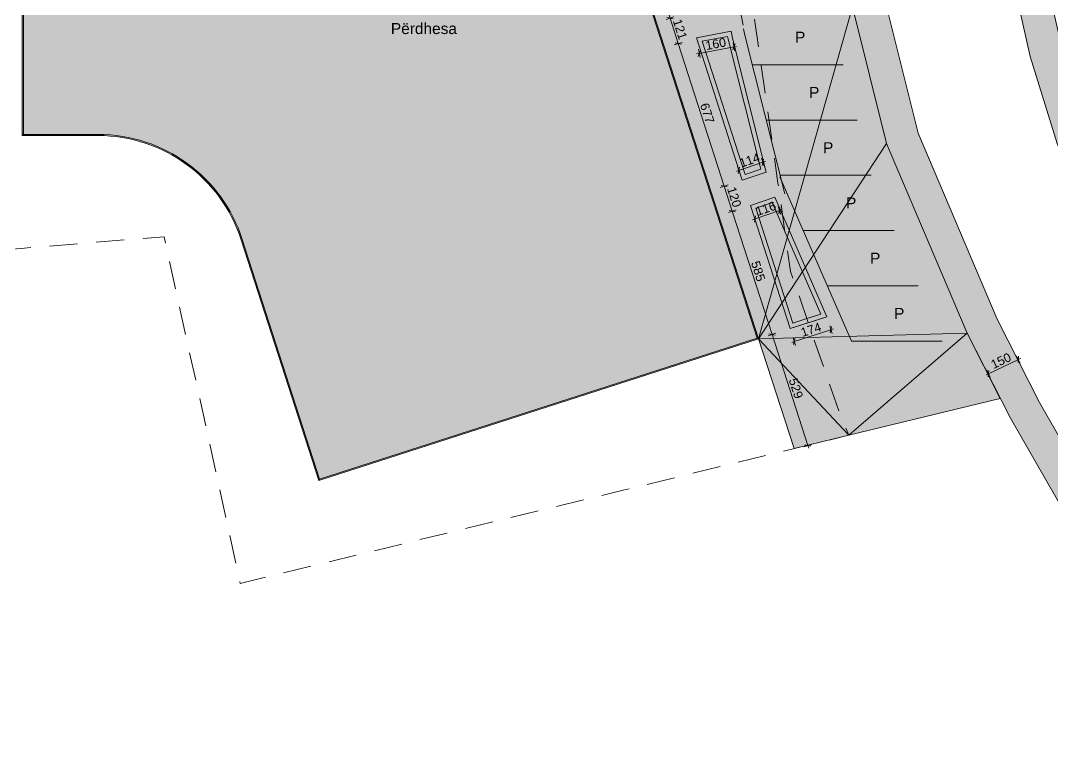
# Model space of a CAD drawing. Header units: millimetres. Extents: x -77118 to 73245, y -121155 to 61174.
# Drawn here: x -24549 to 22123, y -45973 to -13002 of the extents above; entities that cross this region are included whole.
import ezdxf

# ---------------------------------------------------------------- set-up
doc = ezdxf.new("R2010")
doc.units = ezdxf.units.MM
doc.header["$MEASUREMENT"] = 0
doc.linetypes.add('ACAD_ISO03W100', pattern=[30000, 12000, -18000])
doc.linetypes.add('Long Dashed', pattern=[2116.666603, 1269.999981, -846.666622])
for name, color, linetype, lineweight, true_color in [('A - Fill Ndertesat_Pen_No__104', 7, 'Continuous', 13, 0x96e196), ('A - Kati 1 polyline_Pen_No__106', 171, 'Continuous', 13, 0xaaaaff), ('A - Parcelat_Pen_No__102', 7, 'Continuous', 13, 0xcccccc), ('Drawing & Figure_Pen_No__106', 171, 'Continuous', 13, 0xaaaaff), ('New_Dimensioning - General_Pen_No__145', 7, 'Continuous', 20, 0x0077b0), ('New_Dimensioning - General_Pen_No__166', 7, 'Continuous', 13, 0x97cbff), ('New_Site & Landscape - Terrain_Pen_No__102', 7, 'Continuous', 13, 0xcccccc), ('New_Site & Landscape - Terrain_Pen_No__82', 7, 'Continuous', 20, 0xaaaaaa), ('New_Structural - Bearing_Pen_No__103', 7, 'Continuous', 13, 0xffcc99), ('New_Structural - Bearing_Pen_No__159', 7, 'Continuous', 0, 0x97c9ff), ('New_Structural - Bearing_Pen_No__160', 7, 'Continuous', 20, 0xb4a35c)]:
    doc.layers.add(name, color=color, linetype=linetype, lineweight=lineweight, true_color=true_color)
for name, color, linetype, lineweight in [('A - Kati 1 polyline_Pen_No__101', 252, 'Continuous', 13), ('A - Kati 1 polyline_Pen_No__75', 6, 'Continuous', 20), ('New_Drawing & Figure_Pen_No__2', 8, 'Continuous', 15), ('New_Structural - Bearing_Pen_No__101', 252, 'Continuous', 13)]:
    doc.layers.add(name, color=color, linetype=linetype, lineweight=lineweight)
for name, color, linetype in [('New_Dimensioning - General', 7, 'Continuous'), ('New_Site & Landscape - Terrain', 7, 'Continuous'), ('New_Structural - Bearing', 7, 'Continuous')]:
    doc.layers.add(name, color=color, linetype=linetype)
doc.styles.add('GENERATED_STYLE_1', font='arial.ttf')
doc.dimstyles.new('GENERATED_STYLE__1', dxfattribs={"dimtxt": 400, "dimasz": 190, "dimexe": 0.18, "dimexo": 100000, "dimgap": 0, "dimtad": 1, "dimdec": 0, "dimlfac": 0.1, "dimzin": 0, "dimdsep": 46, "dimtxsty": 'GENERATED_STYLE_1', "dimblk": 'ARROWHEAD_2', "dimblk1": 'ARROWHEAD_2', "dimblk2": 'ARROWHEAD_2', "dimcen": 0.09, "dimclrd": 256, "dimclre": 256, "dimclrt": 256, "dimadec": 0, "dimazin": 0, "dimtfac": 1, "dimtdec": 4, "dimtmove": 0, "dimatfit": 3, "dimfxl": 0, "dimtolj": 1, "dimtzin": 0, "dimarcsym": 0})

# ---------------------------------------------------------------- blocks, each defined once
blk = doc.blocks.new('Mesh_1', base_point=(22749, -15074))
at = {"layer": 'New_Site & Landscape - Terrain_Pen_No__102', "linetype": 'Continuous', "lineweight": 0, "true_color": 0x333333}
blk.add_hatch(color=250, dxfattribs=at).paths.add_polyline_path([(22749, -15074), (19871, -2463), (15923, 19365), (14358, 28018), (13265, 48316), (11813, 48233), (12973, 27769), (14517, 19184), (18456, -2732), (21113, -14620), (22336, -18556), (22905, -19953), (27203, -28538), (32142, -36932), (33470, -36292), (28523, -27858), (24355, -19437), (23305, -16958)])
at = {"layer": 'New_Site & Landscape - Terrain_Pen_No__82', "color": 253, "linetype": 'Continuous', "lineweight": 20, "true_color": 0xaaaaaa, "flags": 128}
blk.add_lwpolyline([(22749, -15074), (19871, -2463), (15923, 19365), (14358, 28018), (13265, 48316), (11813, 48233), (12973, 27769), (14517, 19184), (18456, -2732), (21113, -14620), (22336, -18556), (22905, -19953), (27203, -28538), (32142, -36932), (33470, -36292), (28523, -27858), (24355, -19437), (23305, -16958)], close=True, dxfattribs=at)
blk = doc.blocks.new('Mesh_5', base_point=(-66524, 1600))
at = {"layer": 'New_Site & Landscape - Terrain_Pen_No__82', "linetype": 'Continuous', "lineweight": 0, "true_color": 0x2a2a2a}
blk.add_hatch(color=250, dxfattribs=at).paths.add_polyline_path([(-66524, 1600), (-66524, 0), (-29900, 0, 0.200686), (-27696, 930, 0.003388), (-27667, 960, 0.003002), (-27641, 987, 0.003546), (-27612, 1020, 0.004064), (-27578, 1057, 0.004548), (-27541, 1100, 0.004989), (-27502, 1148, 0.00538), (-27461, 1200, 0.005717), (-27418, 1256, 0.005995), (-27374, 1317, 0.00621), (-27331, 1380, 0.00636), (-27288, 1446, 0.006444), (-27246, 1515, 0.003727), (-27223, 1554, 0.004559), (-27195, 1604), (-26921, 2101, -0.273276), (-26416, 2500), (-8419, 2500), (3273, 2500), (6537, 2501, -0.360659), (10959, -1166), (10961, -1165), (13076, -12371), (14625, -18566), (14791, -18958), (18272, -27148), (20222, -30993), (25560, -40296), (25725, -40192), (26832, -39497), (21542, -30280), (19633, -26515), (16051, -18087), (14542, -12050), (12434, -888, 0.360659), (6537, 4001), (3273, 4000), (-8419, 4000), (-26416, 3999, 0.273276), (-28322, 2873), (-28596, 2376, -0.273283), (-29910, 1600)])
at = {"layer": 'New_Site & Landscape - Terrain_Pen_No__82', "color": 253, "linetype": 'Continuous', "lineweight": 20, "true_color": 0xaaaaaa, "flags": 128}
for points in [[(-26416, 2500), (-8419, 2500), (3273, 2500), (6537, 2501, -0.360659), (10959, -1166), (10961, -1165), (13076, -12371), (14625, -18566), (14791, -18958), (18272, -27148), (20222, -30993), (25560, -40296)], [(26832, -39497), (21542, -30280), (19633, -26515), (16051, -18087), (14542, -12050), (12434, -888, 0.360659), (6537, 4001), (3273, 4000), (-8419, 4000), (-26416, 3999, 0.273276)]]:
    blk.add_lwpolyline(points, format="xyb", dxfattribs=at)
blk = doc.blocks.new('Mesh_9', base_point=(-726, 2250))
at = {"layer": 'New_Site & Landscape - Terrain_Pen_No__82', "linetype": 'Continuous', "lineweight": 0, "true_color": 0x2a2a2a}
blk.add_hatch(color=250, dxfattribs=at).paths.add_polyline_path([(-726, 2250), (-300, 931), (0, 0), (8832, -27395), (10435, -32367), (12915, -31763), (19767, -30096), (18272, -27148), (14791, -18958), (14625, -18566), (13076, -12371), (10959, -1166, 0.360659), (6537, 2501), (6556, 2253)])
at = {"layer": 'New_Site & Landscape - Terrain_Pen_No__102', "color": 254, "linetype": 'Continuous', "lineweight": 13, "true_color": 0xcccccc}
for p, q in [((6708, 2499), (6556, 2253)), ((6921, 2486), (6556, 2253)), ((7132, 2462), (6556, 2253)), ((7342, 2429), (6556, 2253)), ((7550, 2386), (6556, 2253)), ((7756, 2334), (6556, 2253)), ((0, 0), (6556, 2253)), ((7960, 2271), (6556, 2253)), ((10891, -854), (6556, 2253)), ((10832, -650), (6556, 2253)), ((10763, -449), (6556, 2253)), ((10685, -251), (6556, 2253)), ((10598, -57), (6556, 2253)), ((10502, 133), (6556, 2253)), ((10397, 317), (6556, 2253)), ((10283, 497), (6556, 2253)), ((10161, 671), (6556, 2253)), ((10031, 839), (6556, 2253)), ((9893, 1001), (6556, 2253)), ((9747, 1156), (6556, 2253)), ((9595, 1304), (6556, 2253)), ((9269, 1578), (6556, 2253)), ((9097, 1703), (6556, 2253)), ((8920, 1820), (6556, 2253)), ((8737, 1928), (6556, 2253)), ((8549, 2028), (6556, 2253)), ((8356, 2118), (6556, 2253)), ((8160, 2199), (6556, 2253)), ((9435, 1445), (6556, 2253)), ((10959, -1166), (6556, 2253)), ((0, 0), (13076, -12371)), ((0, 0), (10959, -1166)), ((10959, -1166), (10891, -854)), ((8832, -27395), (13076, -12371)), ((8832, -27395), (14625, -18566)), ((8832, -27395), (18272, -27148)), ((8832, -27395), (12915, -31763)), ((12915, -31763), (18272, -27148))]:
    blk.add_line(p, q, dxfattribs=at)
at = {"layer": 'New_Site & Landscape - Terrain_Pen_No__82', "color": 253, "linetype": 'Continuous', "lineweight": 20, "true_color": 0xaaaaaa, "flags": 128}
blk.add_lwpolyline([(-726, 2250), (-300, 931), (0, 0), (8832, -27395), (10435, -32367), (12915, -31763), (19767, -30096), (18272, -27148), (14791, -18958), (14625, -18566), (13076, -12371), (10959, -1166, 0.360659), (6537, 2501), (6556, 2253)], format="xyb", close=True, dxfattribs=at)
blk = doc.blocks.new('Slab_1')
at = {"layer": 'New_Structural - Bearing_Pen_No__103', "linetype": 'Continuous', "lineweight": 0, "true_color": 0x3f3326}
blk.add_hatch(color=29, dxfattribs=at).paths.add_polyline_path([(0, 0), (-24474, 0), (-24474, -18200), (-21044, -18200, -0.325552), (-14572, -22913), (-11060, -33808), (8832, -27395)])
at = {"layer": 'New_Structural - Bearing_Pen_No__101', "color": 252, "linetype": 'Continuous', "lineweight": 13, "flags": 128}
blk.add_lwpolyline([(0, 0), (-24474, 0), (-24474, -18200), (-21044, -18200, -0.325552), (-14572, -22913), (-11060, -33808), (8832, -27395)], format="xyb", close=True, dxfattribs=at)
blk = doc.blocks.new('Slab_11', base_point=(7587, -13480))
at = {"layer": 'New_Structural - Bearing_Pen_No__101', "color": 252, "linetype": 'Continuous', "lineweight": 13, "flags": 128}
for points in [[(7587, -13480), (6018, -13777), (8096, -20224), (9178, -19855), (7646, -13790)], [(7450, -13834), (7428, -13714), (6278, -13931), (8224, -19969), (8939, -19725)]]:
    blk.add_lwpolyline(points, close=True, dxfattribs=at)
blk = doc.blocks.new('Slab_12', base_point=(7428, -13714))
at = {"layer": 'New_Structural - Bearing_Pen_No__101', "color": 252, "linetype": 'Continuous', "lineweight": 13, "flags": 128}
blk.add_lwpolyline([(7428, -13714), (6278, -13931), (8224, -19969), (8939, -19725), (7450, -13834)], close=True, dxfattribs=at)
blk = doc.blocks.new('Slab_13', base_point=(8463, -21363))
at = {"layer": 'New_Structural - Bearing_Pen_No__101', "color": 252, "linetype": 'Continuous', "lineweight": 13, "flags": 128}
for points in [[(8463, -21363), (10260, -26935), (11081, -26670), (11918, -26400), (9915, -21794), (9565, -20987)], [(8714, -21489), (10389, -26683), (11019, -26480), (11647, -26278), (9732, -21873), (9455, -21236)]]:
    blk.add_lwpolyline(points, close=True, dxfattribs=at)
blk = doc.blocks.new('Slab_14', base_point=(8714, -21489))
at = {"layer": 'New_Structural - Bearing_Pen_No__101', "color": 252, "linetype": 'Continuous', "lineweight": 13, "flags": 128}
blk.add_lwpolyline([(8714, -21489), (10389, -26683), (11019, -26480), (11647, -26278), (9732, -21873), (9455, -21236)], close=True, dxfattribs=at)
blk = doc.blocks.new('Wall_1', base_point=(-24474, -18200))
at = {"layer": 'New_Structural - Bearing_Pen_No__160', "linetype": 'Continuous', "lineweight": 0, "true_color": 0x5a512e}
for points in [[(-24474, -18150), (-24474, -18200), (-24424, -18150)], [(-24474, -18200), (-24424, -18200), (-24424, -18150)], [(-24424, -18150), (-24424, -18200), (-21044, -18200), (-21044, -18150)]]:
    blk.add_hatch(color=59, dxfattribs=at).paths.add_polyline_path(points)
at = {"layer": 'New_Structural - Bearing_Pen_No__159', "color": 151, "linetype": 'Continuous', "lineweight": 0, "true_color": 0x97c9ff, "flags": 128}
for points in [[(-24474, -18200), (-24474, -18150)], [(-24474, -18200), (-21044, -18200)], [(-21044, -18150), (-24424, -18150)]]:
    blk.add_lwpolyline(points, dxfattribs=at)
blk = doc.blocks.new('Wall_2', base_point=(-14572, -22913))
at = {"layer": 'New_Structural - Bearing_Pen_No__160', "linetype": 'Continuous', "lineweight": 0, "true_color": 0x5a512e}
blk.add_hatch(color=59, dxfattribs=at).paths.add_polyline_path([(-14525, -22898, 0.325552), (-21044, -18150), (-21044, -18200, -0.325552), (-14572, -22913)])
at = {"layer": 'New_Structural - Bearing_Pen_No__159', "color": 151, "linetype": 'Continuous', "lineweight": 0, "true_color": 0x97c9ff}
for radius in [6850, 6800]:
    blk.add_arc((-21044, -25000), radius, 17.869, 90, dxfattribs=at)
blk = doc.blocks.new('Wall_3', base_point=(-14572, -22913))
at = {"layer": 'New_Structural - Bearing_Pen_No__160', "linetype": 'Continuous', "lineweight": 0, "true_color": 0x5a512e}
for points in [[(-14525, -22898), (-14572, -22913), (-11075, -33760), (-11028, -33745)], [(-11028, -33745), (-11075, -33760), (-11060, -33808)], [(-11060, -33808), (-11012, -33793), (-11028, -33745)]]:
    blk.add_hatch(color=59, dxfattribs=at).paths.add_polyline_path(points)
at = {"layer": 'New_Structural - Bearing_Pen_No__159', "color": 151, "linetype": 'Continuous', "lineweight": 0, "true_color": 0x97c9ff, "flags": 128}
for points in [[(-14572, -22913), (-11060, -33808)], [(-11028, -33745), (-14525, -22898)], [(-11060, -33808), (-11012, -33793)]]:
    blk.add_lwpolyline(points, dxfattribs=at)
blk = doc.blocks.new('Wall_4', base_point=(-11060, -33808))
at = {"layer": 'New_Structural - Bearing_Pen_No__160', "linetype": 'Continuous', "lineweight": 0, "true_color": 0x5a512e}
for points in [[(-11028, -33745), (-11012, -33793), (8784, -27410), (8769, -27363)], [(8769, -27363), (8832, -27395), (8817, -27348)], [(8769, -27363), (8784, -27410), (8832, -27395)]]:
    blk.add_hatch(color=59, dxfattribs=at).paths.add_polyline_path(points)
at = {"layer": 'New_Structural - Bearing_Pen_No__159', "color": 151, "linetype": 'Continuous', "lineweight": 0, "true_color": 0x97c9ff, "flags": 128}
for points in [[(8769, -27363), (-11028, -33745)], [(-11012, -33793), (8832, -27395)], [(8832, -27395), (8817, -27348)]]:
    blk.add_lwpolyline(points, dxfattribs=at)
blk = doc.blocks.new('Wall_5', base_point=(8832, -27395))
at = {"layer": 'New_Structural - Bearing_Pen_No__160', "linetype": 'Continuous', "lineweight": 0, "true_color": 0x5a512e}
for points in [[(0, 0), (-53, 0), (-36, -50)], [(-36, -50), (16, -50), (0, 0)], [(-36, -50), (8769, -27363), (8817, -27348), (16, -50)]]:
    blk.add_hatch(color=59, dxfattribs=at).paths.add_polyline_path(points)
at = {"layer": 'New_Structural - Bearing_Pen_No__159', "color": 151, "linetype": 'Continuous', "lineweight": 0, "true_color": 0x97c9ff, "flags": 128}
for points in [[(0, 0), (-53, 0)], [(8817, -27348), (0, 0)], [(-36, -50), (8769, -27363)]]:
    blk.add_lwpolyline(points, dxfattribs=at)
blk = doc.blocks.new('Wall_7', base_point=(-24474, 0))
at = {"layer": 'New_Structural - Bearing_Pen_No__160', "linetype": 'Continuous', "lineweight": 0, "true_color": 0x5a512e}
blk.add_hatch(color=59, dxfattribs=at).paths.add_polyline_path([(-24474, -18150), (-24424, -18150), (-24424, -50), (-24474, -50)])
at = {"layer": 'New_Structural - Bearing_Pen_No__159', "color": 151, "linetype": 'Continuous', "lineweight": 0, "true_color": 0x97c9ff, "flags": 128}
for points in [[(-24474, -50), (-24474, -18150)], [(-24424, -18150), (-24424, -50)]]:
    blk.add_lwpolyline(points, dxfattribs=at)
blk = doc.blocks.new('*D146')
at = {"layer": 'New_Dimensioning - General_Pen_No__166', "color": 151, "linetype": 'Continuous', "lineweight": 13, "true_color": 0x97cbff}
for p, q in [((2879, -6847), (4827, -12890)), ((4648, -12948), (5005, -12833)), ((4968, -12920), (4686, -12860)), ((4827, -12890), (5198, -14041)), ((5339, -14072), (5057, -14011))]:
    blk.add_line(p, q, dxfattribs=at)
at = {"layer": 'New_Dimensioning - General_Pen_No__145', "color": 144, "lineweight": 20, "true_color": 0x0077b0, "insert": (4949, -13008), "char_height": 400, "attachment_point": 7, "rotation": 287.869, "style": 'GENERATED_STYLE_1'}
blk.add_mtext('\\A1;{\\pql;\\fArial|b0|i0|c0|p34;121}', dxfattribs=at)
blk = doc.blocks.new('ARROWHEAD_2')
at = {"color": 0, "linetype": 'Continuous', "lineweight": 0}
for p, q in [((0, 0), (-1, 0)), ((-0.38, -0.66), (0.38, 0.66))]:
    blk.add_line(p, q, dxfattribs=at)
blk = doc.blocks.new('*D147')
at = {"layer": 'New_Dimensioning - General_Pen_No__166', "color": 151, "linetype": 'Continuous', "lineweight": 13, "true_color": 0x97cbff}
for p, q in [((4827, -12890), (5198, -14041)), ((5020, -14099), (5376, -13984)), ((5339, -14072), (5057, -14011)), ((5198, -14041), (7277, -20489)), ((7418, -20519), (7135, -20458))]:
    blk.add_line(p, q, dxfattribs=at)
at = {"layer": 'New_Dimensioning - General_Pen_No__145', "color": 144, "lineweight": 20, "true_color": 0x0077b0, "insert": (6174, -16807), "char_height": 400, "attachment_point": 7, "rotation": 287.869, "style": 'GENERATED_STYLE_1'}
blk.add_mtext('\\A1;{\\pql;\\fArial|b0|i0|c0|p34;677}', dxfattribs=at)
blk = doc.blocks.new('*D148')
at = {"layer": 'New_Dimensioning - General_Pen_No__166', "color": 151, "linetype": 'Continuous', "lineweight": 13, "true_color": 0x97cbff}
for p, q in [((5198, -14041), (7277, -20489)), ((7098, -20546), (7455, -20431)), ((7418, -20519), (7135, -20458)), ((7277, -20489), (7644, -21627)), ((7785, -21657), (7503, -21597))]:
    blk.add_line(p, q, dxfattribs=at)
at = {"layer": 'New_Dimensioning - General_Pen_No__145', "color": 144, "lineweight": 20, "true_color": 0x0077b0, "insert": (7397, -20600), "char_height": 400, "attachment_point": 7, "rotation": 287.869, "style": 'GENERATED_STYLE_1'}
blk.add_mtext('\\A1;{\\pql;\\fArial|b0|i0|c0|p34;120}', dxfattribs=at)
blk = doc.blocks.new('*D149')
at = {"layer": 'New_Dimensioning - General_Pen_No__166', "color": 151, "linetype": 'Continuous', "lineweight": 13, "true_color": 0x97cbff}
for p, q in [((7277, -20489), (7644, -21627)), ((7465, -21685), (7822, -21569)), ((7785, -21657), (7503, -21597)), ((7644, -21627), (9440, -27199)), ((9581, -27229), (9299, -27169))]:
    blk.add_line(p, q, dxfattribs=at)
at = {"layer": 'New_Dimensioning - General_Pen_No__145', "color": 144, "lineweight": 20, "true_color": 0x0077b0, "insert": (8478, -23955), "char_height": 400, "attachment_point": 7, "rotation": 287.869, "style": 'GENERATED_STYLE_1'}
blk.add_mtext('\\A1;{\\pql;\\fArial|b0|i0|c0|p34;585}', dxfattribs=at)
blk = doc.blocks.new('*D150')
at = {"layer": 'New_Dimensioning - General_Pen_No__166', "color": 151, "linetype": 'Continuous', "lineweight": 13, "true_color": 0x97cbff}
for p, q in [((7644, -21627), (9440, -27199)), ((9262, -27257), (9618, -27142)), ((9581, -27229), (9299, -27169)), ((9440, -27199), (11062, -32230)), ((10883, -32287), (11240, -32172)), ((10921, -32199), (11203, -32260)), ((11062, -32230), (11099, -32346))]:
    blk.add_line(p, q, dxfattribs=at)
at = {"layer": 'New_Dimensioning - General_Pen_No__145', "color": 144, "lineweight": 20, "true_color": 0x0077b0, "insert": (10187, -29257), "char_height": 400, "attachment_point": 7, "rotation": 287.869, "style": 'GENERATED_STYLE_1'}
blk.add_mtext('\\A1;{\\pql;\\fArial|b0|i0|c0|p34;529}', dxfattribs=at)
blk = doc.blocks.new('*D155')
at = {"layer": 'New_Dimensioning - General_Pen_No__166', "color": 151, "linetype": 'Continuous', "lineweight": 13, "true_color": 0x97cbff}
for p, q in [((6199, -14348), (6104, -14621)), ((6186, -14669), (6117, -14300)), ((6151, -14484), (7721, -14188)), ((7673, -14324), (7769, -14051)), ((7756, -14372), (7686, -14003)), ((7721, -14188), (7841, -14165)), ((6031, -14507), (6151, -14484))]:
    blk.add_line(p, q, dxfattribs=at)
at = {"layer": 'New_Dimensioning - General_Pen_No__145', "color": 144, "lineweight": 20, "true_color": 0x0077b0, "insert": (6474, -14342), "char_height": 400, "attachment_point": 7, "rotation": 10.7126, "style": 'GENERATED_STYLE_1'}
blk.add_mtext('\\A1;{\\pql;\\fArial|b0|i0|c0|p34;160}', dxfattribs=at)
blk = doc.blocks.new('*D156')
at = {"layer": 'New_Dimensioning - General_Pen_No__166', "color": 151, "linetype": 'Continuous', "lineweight": 13, "true_color": 0x97cbff}
for p, q in [((8004, -19954), (7883, -19599)), ((7944, -19777), (9026, -19408)), ((9086, -19585), (8965, -19230)), ((8998, -19549), (9054, -19266)), ((9026, -19408), (9141, -19368)), ((7828, -19816), (7944, -19777)), ((7971, -19635), (7916, -19918))]:
    blk.add_line(p, q, dxfattribs=at)
at = {"layer": 'New_Dimensioning - General_Pen_No__145', "color": 144, "lineweight": 20, "true_color": 0x0077b0, "insert": (8047, -19657), "char_height": 400, "attachment_point": 7, "rotation": 18.8399, "style": 'GENERATED_STYLE_1'}
blk.add_mtext('\\A1;{\\pql;\\fArial|b0|i0|c0|p34;114}', dxfattribs=at)
blk = doc.blocks.new('*D157')
at = {"layer": 'New_Dimensioning - General_Pen_No__166', "color": 151, "linetype": 'Continuous', "lineweight": 13, "true_color": 0x97cbff}
for p, q in [((9833, -21773), (9712, -21418)), ((9744, -21737), (9800, -21454)), ((8731, -22149), (8610, -21794)), ((8699, -21830), (8643, -22113)), ((8671, -21971), (9772, -21596)), ((9772, -21596), (9888, -21556)), ((8555, -22011), (8671, -21971))]:
    blk.add_line(p, q, dxfattribs=at)
at = {"layer": 'New_Dimensioning - General_Pen_No__145', "color": 144, "lineweight": 20, "true_color": 0x0077b0, "insert": (8784, -21848), "char_height": 400, "attachment_point": 7, "rotation": 18.8399, "style": 'GENERATED_STYLE_1'}
blk.add_mtext('\\A1;{\\pql;\\fArial|b0|i0|c0|p34;116}', dxfattribs=at)
blk = doc.blocks.new('*D158')
at = {"layer": 'New_Dimensioning - General_Pen_No__166', "color": 151, "linetype": 'Continuous', "lineweight": 13, "true_color": 0x97cbff}
for p, q in [((10448, -27519), (12107, -26985)), ((12164, -27163), (12049, -26806)), ((12076, -27126), (12137, -26844)), ((12107, -26985), (12223, -26947)), ((10332, -27557), (10448, -27519)), ((10506, -27698), (10391, -27341)), ((10478, -27378), (10418, -27660))]:
    blk.add_line(p, q, dxfattribs=at)
at = {"layer": 'New_Dimensioning - General_Pen_No__145', "color": 144, "lineweight": 20, "true_color": 0x0077b0, "insert": (10819, -27316), "char_height": 400, "attachment_point": 7, "rotation": 17.869, "style": 'GENERATED_STYLE_1'}
blk.add_mtext('\\A1;{\\pql;\\fArial|b0|i0|c0|p34;174}', dxfattribs=at)
blk = doc.blocks.new('*D159')
at = {"layer": 'New_Dimensioning - General_Pen_No__166', "color": 151, "linetype": 'Continuous', "lineweight": 13, "true_color": 0x97cbff}
for p, q in [((19232, -28976), (20586, -28330)), ((20667, -28499), (20506, -28161)), ((20575, -28474), (20598, -28186)), ((20586, -28330), (20697, -28277)), ((19313, -29145), (19152, -28807)), ((19244, -28832), (19221, -29120)), ((19122, -29029), (19232, -28976))]:
    blk.add_line(p, q, dxfattribs=at)
at = {"layer": 'New_Dimensioning - General_Pen_No__145', "color": 144, "lineweight": 20, "true_color": 0x0077b0, "insert": (19464, -28777), "char_height": 400, "attachment_point": 7, "rotation": 25.5148, "style": 'GENERATED_STYLE_1'}
blk.add_mtext('\\A1;{\\pql;\\fArial|b0|i0|c0|p34;150}', dxfattribs=at)

msp = doc.modelspace()

# ---------------------------------------------------------------- hatches: boundary and pattern name
at = {"layer": 'A - Fill Ndertesat_Pen_No__104', "linetype": 'Continuous', "lineweight": 0, "true_color": 0x253825}
for points in [[(8939.4, -19725.3), (7450.4, -13833.6), (7427.8, -13713.7), (6277.5, -13931.3), (8224.1, -19969.3)], [(9454.8, -21235.8), (8713.9, -21488.6), (10388.6, -26683.1), (11019.5, -26479.7), (11646.7, -26277.5), (9732, -21873.5)]]:
    msp.add_hatch(color=99, dxfattribs=at).paths.add_polyline_path(points)

# ---------------------------------------------------------------- linework, layer by layer
at = {"layer": 'A - Kati 1 polyline_Pen_No__101', "color": 252, "linetype": 'ACAD_ISO03W100', "lineweight": 13}
for points in [[(7587.1, -13480.1), (6017.6, -13777)], [(7587.1, -13480.1), (7645.8, -13790.4), (9178.5, -19855)], [(6017.6, -13777), (8096.2, -20224.3)], [(8096.2, -20224.3), (9178.5, -19855)], [(8463.3, -21362.8), (9564.7, -20987)], [(9564.7, -20987), (11918.1, -26400.2)], [(8463.3, -21362.8), (10259.6, -26934.8)], [(10259.6, -26934.8), (11918.1, -26400.2)]]:
    msp.add_lwpolyline(points, dxfattribs=at)
at = {"layer": 'A - Kati 1 polyline_Pen_No__106', "color": 161, "linetype": 'ACAD_ISO03W100', "lineweight": 13, "true_color": 0xaaaaff}
for points in [[(5630, -0.2), (5897.8, -1415.5), (8162.7, -13387.6)], [(8157, -13372.2), (8212.4, -13665.4), (10026.8, -20844.7)], [(8549.8, -15000.2), (12665.3, -15000.2)], [(9181.6, -17500.2), (13297.1, -17500.2)], [(9796.9, -20066.4), (10599.4, -21912.2), (13028.8, -27500.2)], [(9813.4, -20000.2), (13928.9, -20000.2)], [(10855, -22500.2), (14970.6, -22500.2)], [(11941.9, -25000.2), (16057.4, -25000.2)], [(13028.8, -27500.2), (17144.3, -27500.2)]]:
    msp.add_lwpolyline(points, dxfattribs=at)
at = {"layer": 'A - Kati 1 polyline_Pen_No__75', "color": 6, "linetype": 'Continuous', "lineweight": 20}
msp.add_lwpolyline([(-24474, -18200), (-21044.1, -18200, -0.3255519), (-14572.1, -22913.5), (-11059.8, -33808.1), (8832, -27395.1), (0, 0), (-24474, 0)], format="xyb", close=True, dxfattribs=at)
at = {"layer": 'A - Parcelat_Pen_No__102', "color": 254, "linetype": 'Long Dashed', "lineweight": 13, "true_color": 0xcccccc, "flags": 128}
msp.add_lwpolyline([(-57379.7, -45973), (-46300.6, -42751.9), (-36174.4, -40706.1), (-33119.9, -40108.1), (-35029, -24105.8), (-31392.8, -23864.6), (-24527.9, -23305.1), (-18059.1, -22778.8), (-14681.3, -38140.7), (-14621, -38464.8), (2712.5, -34246.6), (12915.5, -31763.5), (12560.8, -30957.9), (10282.4, -24356.7), (9710.2, -20359.7), (8364.6, -10966.6), (7984.6, -9759.7), (6485.7, -4375.8), (5168, 1054.8), (4843.4, 1832.4), (4282.1, 2459), (3548.1, 2862.5), (2717, 3001.6), (-25094.9, 2999.8), (-25153.9, 5735.4), (-17917.1, 5501.2), (2395.6, 5014.3), (6118.2, 4724.3), (5763.1, 7207.9), (-14295.9, 7274.3), (-21718.2, 7363.8), (-36621.1, 8369.5), (-51781.9, 9112.9), (-51500.6, 7773.6), (-67675.9, 9065), (-73405, -334.4), (-72860.5, -1751.7), (-67414.3, -15933.8), (-63775.4, -26826.5)], close=True, dxfattribs=at)
at = {"layer": 'New_Drawing & Figure_Pen_No__2', "color": 8, "linetype": 'Continuous', "lineweight": 15, "flags": 128}
msp.add_lwpolyline([(32142.5, -36931.8), (27203.1, -28538.3), (22905, -19953.3), (22335.7, -18555.8), (21112.9, -14619.9), (18455.9, -2731.7), (14516.5, 19184), (15922.9, 19365.3), (19870.6, -2463.4), (22748.7, -15074.4), (23305, -16957.7), (24354.5, -19437.3), (28523, -27857.9), (33469.6, -36291.8)], close=True, dxfattribs=at)

# ---------------------------------------------------------------- block references
at = {"layer": 'New_Site & Landscape - Terrain', "color": 253, "lineweight": 20, "true_color": 0xaaaaaa}
for name, p in [('Mesh_1', (22748.7, -15074.4)), ('Mesh_5', (-66524, 1599.8)), ('Mesh_9', (-725.5, 2250.4))]:
    msp.add_blockref(name, p, dxfattribs=at)
at = {"layer": 'New_Structural - Bearing', "color": 252, "linetype": 'Continuous', "lineweight": 13}
for name, p in [('Slab_1', (0, 0)), ('Slab_11', (7587.1, -13480.1)), ('Slab_12', (7427.8, -13713.7)), ('Slab_13', (8463.3, -21362.8)), ('Slab_14', (8713.9, -21488.6))]:
    msp.add_blockref(name, p, dxfattribs=at)
at = {"layer": 'New_Structural - Bearing', "color": 151, "lineweight": 0, "true_color": 0x97c9ff}
for name, p in [('Wall_5', (8832, -27395.1)), ('Wall_7', (-24474, 0)), ('Wall_1', (-24474, -18200)), ('Wall_2', (-14572.1, -22913.5)), ('Wall_3', (-14572.1, -22913.5)), ('Wall_4', (-11059.8, -33808.1))]:
    msp.add_blockref(name, p, dxfattribs=at)

# ---------------------------------------------------------------- texts
at = {"layer": 'Drawing & Figure_Pen_No__106', "color": 161, "linetype": 'Continuous', "lineweight": 13, "true_color": 0xaaaaff, "insert": (-6305.5, -13616.4), "char_height": 500, "attachment_point": 8, "rotation": 359.99549, "style": 'GENERATED_STYLE_1'}
msp.add_mtext('\\A1;{\\pqc;\\fArial|b0|i0|c0|p34;Përdhesa}', dxfattribs=at)
at = {"layer": 'Drawing & Figure_Pen_No__106', "color": 161, "linetype": 'Continuous', "lineweight": 13, "true_color": 0xaaaaff, "char_height": 500, "attachment_point": 8, "style": 'GENERATED_STYLE_1'}
for insert in [(10717.8, -14000.7), (11349.7, -16500.7), (11981.5, -19000.7), (13023.1, -21500.7), (14110, -24000.7), (15196.8, -26500.7)]:
    msp.add_mtext('\\A1;{\\pqc;\\fArial|b0|i0|c0|p34;P}', dxfattribs=dict(at, insert=insert))

# ---------------------------------------------------------------- dimensions: what is measured, and where the dimension line sits
at = {"layer": 'New_Dimensioning - General', "color": 151, "linetype": 'Continuous', "lineweight": 13, "true_color": 0x97cbff}
for base, p1, p2, angle, picture, middle, turn in [((5198, -14041.2), (5192.4, -12772.3), (6017.6, -13777), 287.86898, '*D146', (5279.6, -13381.7), 287.86898), ((7276.6, -20488.5), (6017.6, -13777), (8096.2, -20224.3), 287.86898, '*D147', (6504.4, -17180.9), 287.86898), ((7720.9, -14187.5), (6017.6, -13777), (7587.1, -13480.1), 10.7126, '*D155', (6886.2, -14060.5), 10.7126), ((7643.6, -21627), (8096.2, -20224.3), (8463.3, -21362.8), 287.86898, '*D148', (7727.3, -20973.9), 287.86898), ((9025.8, -19407.5), (8096.2, -20224.3), (9178.5, -19855), 18.83994, '*D156', (8415.3, -19320), 18.83994), ((9440, -27199.1), (8463.3, -21362.8), (10259.6, -26934.8), 287.86898, '*D149', (8809, -24329.1), 287.86898), ((9772.4, -21595.5), (8463.3, -21362.8), (9564.7, -20987), 18.83994, '*D157', (9152.2, -21511.3), 18.83994), ((11061.9, -32229.8), (10259.6, -26934.8), (11255.1, -32167.5), 287.86898, '*D150', (10518.1, -29630.5), 287.86898), ((12106.5, -26984.7), (10259.6, -26934.8), (11918.1, -26400.2), 17.86898, '*D158', (11193.4, -26984.9), 17.86898), ((20586.5, -28329.9), (19766.9, -30096), (21120.9, -29449.7), 25.51484, '*D159', (19790.7, -28399.4), 25.51484)]:
    dim = msp.add_linear_dim(base=base, p1=p1, p2=p2, angle=angle, dimstyle='GENERATED_STYLE__1', dxfattribs=at)
    dim.commit()
    dim.dimension.update_dxf_attribs({"geometry": picture, "text_midpoint": middle, "dimtype": 160, "text_rotation": turn})

doc.saveas('drawing.dxf')
